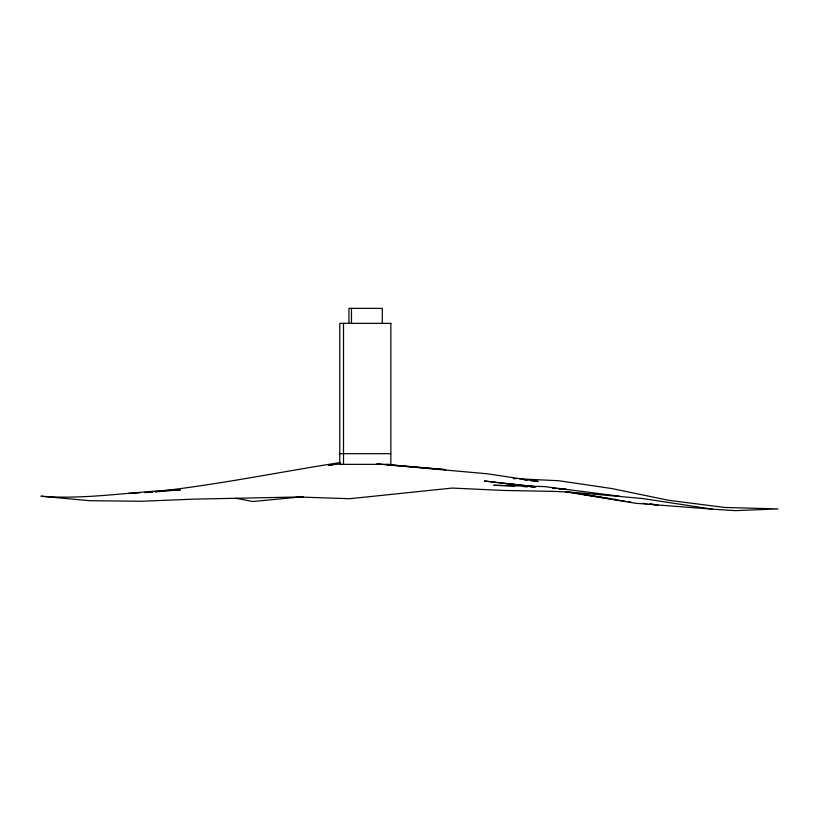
<?xml version="1.0" encoding="UTF-8"?>
<svg xmlns="http://www.w3.org/2000/svg" width="819" height="819" viewBox="0 0 819 819"><rect width="100%" height="100%" fill="white"/><g stroke="black" fill="none" stroke-linecap="round" stroke-linejoin="round"><path stroke-width="1.23" d="M340.376 462.5C278.45 472.246 216.871 484.899 154.494 491.758M152.006 492.055L144.676 492.608M340.724 463.912L328.265 465.12L332.094 465.028M303.276 496.672L252.836 501.515L236.128 498.3M151.986 492.158L149.508 492.362L152.047 492.26M155.712 491.85L180.538 489.813C133.999 491.072 87.551 499.959 40.95 496.212L89.803 500.716L141.482 501.259L194.318 499.119L298.311 497L349.713 498.71L452.242 488.063L503.398 490.448L554.617 491.4L576.146 492.588L642.352 498.505L712.663 509.183L735.39 510.626L778.05 508.906L724.457 507.432L668.335 500.245L611.834 488.554L558.753 480.722L519.625 478.88M127.754 493.437L139.844 492.843M339.783 453.695L390.847 453.695M514.844 486.025L493.785 485.278L544.584 486.599L620.024 496.283M513.318 478.583L515.837 478.695M523.648 486.609L527.426 486.855M558.855 488.923L566.4 489.414L558.793 488.759M712.663 509.183L635.524 503.265L565.427 491.728M380.579 464.219L376.822 463.923L486.906 473.74L538.216 481.449L530.732 480.671M386.834 464.711L445.7 469.656L386.742 464.486M552.456 488.206L556.255 488.544M524.488 480.026L526.986 480.292M505.692 483.466L535.964 486.783L484.49 481.019L519.379 485.237M628.275 501.668L630.753 501.945M643.12 503.337L646.826 503.757M649.303 504.043L657.954 505.016L650.45 504.013M521.867 485.565L525.593 486.046M529.32 486.527L531.807 486.844M611.639 498.822L566.441 491.769M614.137 499.16L616.646 499.488M534.5 486.967L527.098 485.943L533.282 486.875M580.261 493.959L625.808 501.382M382.278 323.351L382.278 308.374L348.945 308.374L348.945 323.351M351.474 308.374L351.474 323.351M343.509 323.351L343.509 464.353M390.847 323.351L339.783 323.351L339.783 464.353L390.847 464.353L390.847 323.351"/></g></svg>
